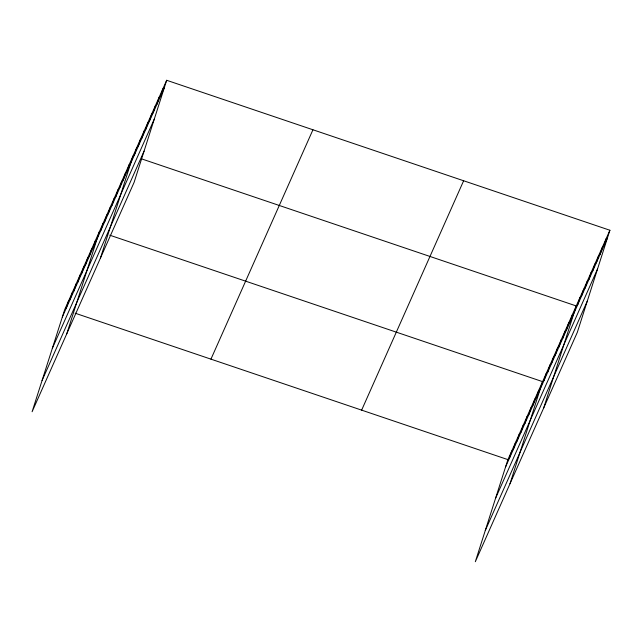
<?xml version="1.0" encoding="UTF-8"?>
<svg xmlns="http://www.w3.org/2000/svg" width="642" height="642" viewBox="0 0 642 642"><rect width="100%" height="100%" fill="white"/><g stroke="black" fill="none" stroke-linecap="round" stroke-linejoin="round"><path stroke-width="0.96" d="M66.158 308.433L68.534 300.994M70.018 299.766L72.386 292.327M73.87 291.099L76.246 283.66M77.722 282.432L80.098 274.993M81.574 273.765L83.95 266.334M85.426 265.106L87.802 257.667M89.278 256.439L91.654 249M93.138 247.772L95.506 240.333M66.776 333.768L99.358 231.674M100.73 230.695L103.097 223.264M104.469 222.284L106.845 214.853M108.209 213.874L110.585 206.443M111.949 205.464L114.324 198.033M115.688 197.054L118.064 189.623M119.428 188.644L121.803 181.204M123.168 180.233L125.543 172.794M126.907 171.823L129.283 164.384M100.441 258.068L133.022 155.974M134.387 155.003L136.762 147.564M138.126 146.593L140.502 139.154M141.866 138.182L144.241 130.743M145.606 129.772L147.981 122.333M149.345 121.362L151.721 113.923M153.085 112.952L155.46 105.513M156.825 104.542L159.2 97.102M160.564 96.131L162.94 88.692M166.679 80.282L134.098 182.376L32.1 411.747L64.681 309.661L166.679 80.282L609.9 230.253L577.318 332.339L475.321 561.718L507.902 459.624L609.9 230.253M509.379 458.396L511.754 450.957M513.239 449.729L515.606 442.29M517.091 441.062L519.466 433.623M520.943 432.395L523.318 424.964M524.795 423.736L527.17 416.297M528.647 415.069L531.022 407.63M532.499 406.402L534.874 398.963M536.359 397.735L538.726 390.304M509.997 483.731L542.578 381.637L109.806 235.205M543.951 380.666L546.318 373.227M547.69 372.256L550.066 364.817M551.43 363.845L553.805 356.406M555.169 355.427L557.545 347.996M558.909 347.017L561.285 339.586M562.649 338.607L565.024 331.176M566.388 330.197L568.764 322.765M570.128 321.786L572.504 314.355M543.662 408.039L576.243 305.945L141.569 158.871M577.607 304.966L579.983 297.535M581.347 296.556L583.722 289.125M585.087 288.146L587.462 280.714M588.826 279.735L591.202 272.304M592.566 271.325L594.941 263.894M596.306 262.915L598.681 255.484M600.045 254.505L602.421 247.074M603.785 246.095L606.16 238.663M62.306 317.092L164.304 87.721M52.339 348.333L154.337 118.955M42.067 380.513L144.065 151.143M210.945 359.143L312.943 129.772M361.639 410.134L463.636 180.763M505.527 467.063L607.525 237.684M495.56 498.296L597.558 268.926M485.288 530.477L587.286 301.106M75.13 313.192L507.902 459.624"/></g></svg>
